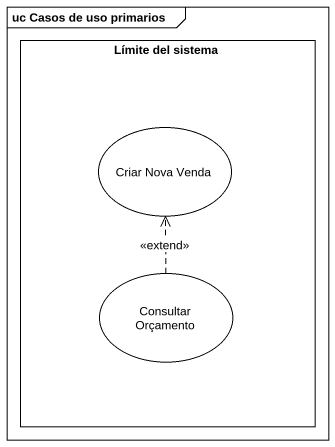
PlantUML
@startuml
mainframe uc Casos de uso primarios
rectangle "Límite del sistema" as Límite_del_sistema {
  usecase "Criar Nova Venda" as Criar_Nova_Venda
  usecase "Consultar Orçamento" as Consultar_Orçamento
}
Consultar_Orçamento .up.> Criar_Nova_Venda : <<extend>>
@enduml
